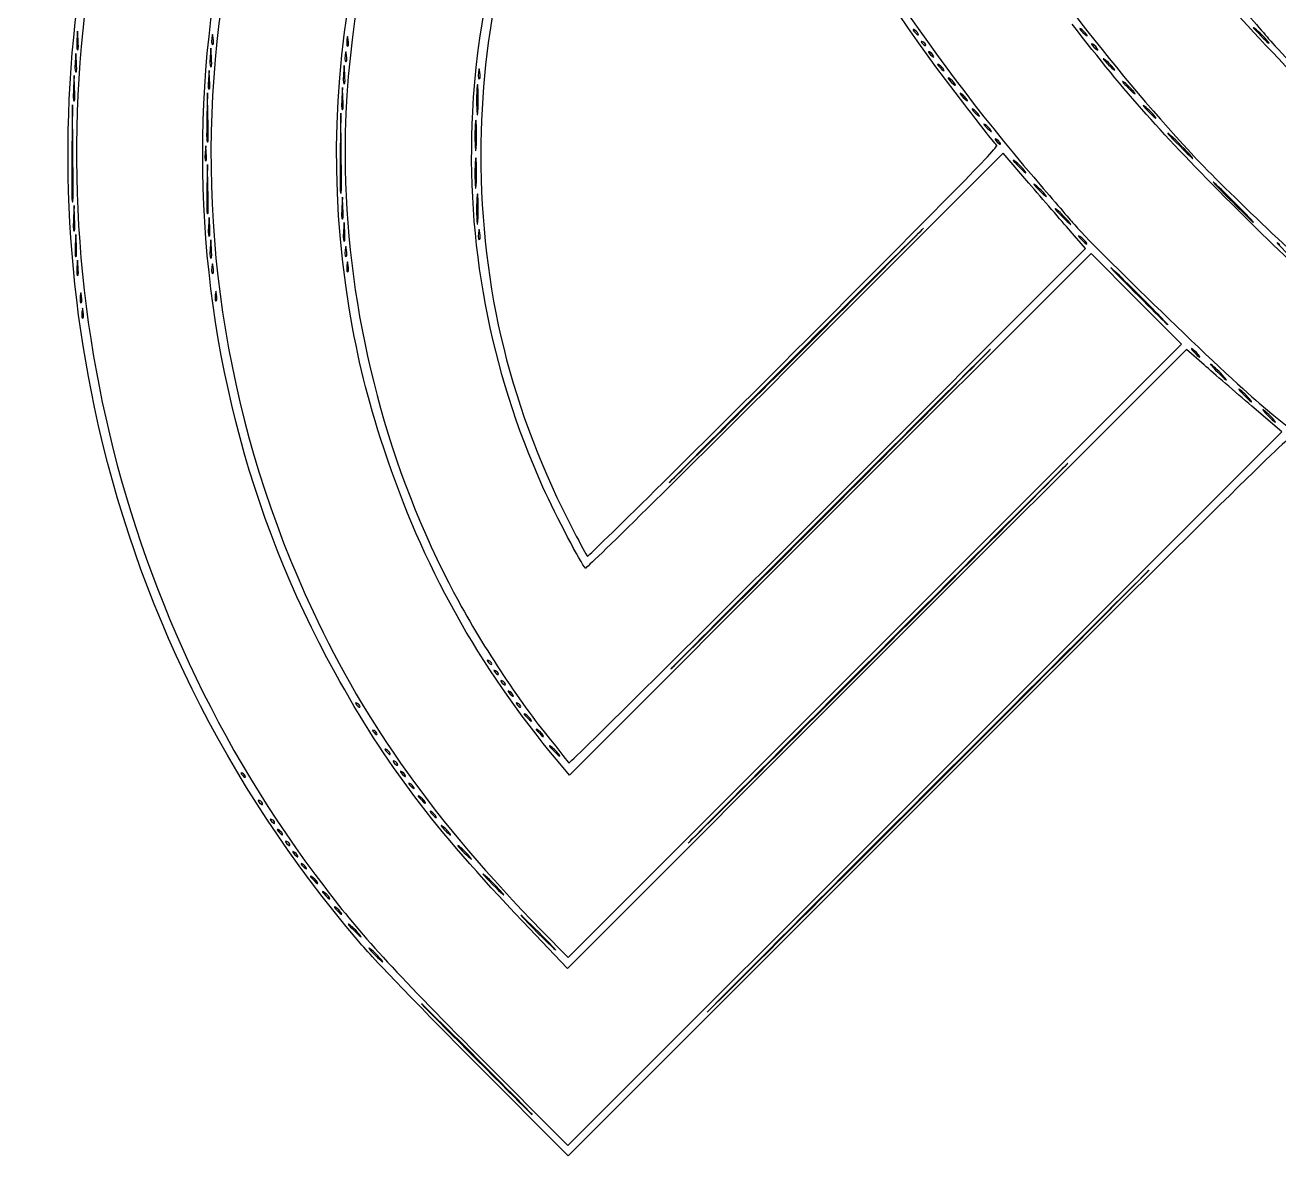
# Model space of a CAD drawing. Extents: x -1096.9 to -1063.6, y 947.9 to 977.9.
# Drawn here: x -1096.87 to -1088.63, y 947.87 to 955.3 of the extents above; entities that cross this region are included whole.
import ezdxf

# ---------------------------------------------------------------- set-up
doc = ezdxf.new("R2010")
doc.units = 0
doc.layers.add('Image', color=7, linetype='CONTINUOUS')

msp = doc.modelspace()

# ---------------------------------------------------------------- linework, layer by layer
at = {"layer": 'Image', "color": 7}
for points in [[(-1096.522101, 955.19853), (-1096.525805, 955.256625), (-1096.529509, 955.19853)], [(-1091.002628, 955.238816), (-1091.002866, 955.238792)], [(-1089.896537, 955.233482), (-1089.896643, 955.233477)], [(-1096.533214, 955.05257), (-1096.536918, 955.110665), (-1096.540622, 955.05257)], [(-1095.646436, 955.086252), (-1095.65014, 955.144346), (-1095.653844, 955.086252)], [(-1094.770586, 954.973976), (-1094.77429, 955.032073), (-1094.777994, 954.973976)], [(-1096.544829, 954.883912), (-1096.548268, 954.964708), (-1096.551708, 954.883912)], [(-1095.657654, 954.940294), (-1095.661359, 954.998389), (-1095.665063, 954.940294)], [(-1094.782042, 954.816647), (-1094.785482, 954.886113), (-1094.788921, 954.816647)], [(-1090.761037, 954.907888), (-1090.761169, 954.907883)], [(-1095.669349, 954.69274), (-1095.672524, 954.852432), (-1095.675699, 954.69274)], [(-1090.682456, 954.806812), (-1090.682588, 954.806833)], [(-1096.556391, 954.456811), (-1096.559301, 954.773837), (-1096.562212, 954.456811)], [(-1094.793816, 954.456842), (-1094.796727, 954.7177), (-1094.799637, 954.456842)], [(-1090.603875, 954.705792), (-1090.60398, 954.705786)], [(-1095.669614, 954.529939), (-1095.669349, 954.529939)], [(-1090.525267, 954.604745), (-1090.525399, 954.604739)], [(-1095.679826, 954.457726), (-1095.683795, 954.504378), (-1095.687764, 954.457726)], [(-1090.27632, 954.258617), (-1090.44523, 954.454601), (-1091.812571, 953.087272)], [(-1090.463698, 954.520253), (-1090.463936, 954.520229)], [(-1095.680091, 954.407201), (-1095.679826, 954.407201)], [(-1095.669243, 954.221183), (-1095.672418, 954.380875), (-1095.675593, 954.221183)], [(-1094.793552, 954.192995), (-1094.793816, 954.192995)], [(-1094.782069, 954.098083), (-1094.785508, 954.16755), (-1094.788948, 954.098083)], [(-1096.544749, 954.030617), (-1096.548189, 954.111413), (-1096.551629, 954.030617)], [(-1095.669508, 954.058383), (-1095.669243, 954.058383)], [(-1095.657601, 953.974727), (-1095.661306, 954.032821), (-1095.66501, 953.974727)], [(-1094.770692, 953.941043), (-1094.774396, 953.999137), (-1094.7781, 953.941043)], [(-1096.533425, 953.851079), (-1096.536865, 953.920545), (-1096.540304, 953.851079)], [(-1095.646383, 953.828767), (-1095.650087, 953.886861), (-1095.653791, 953.828767)], [(-1091.597861, 952.134317), (-1089.903549, 953.828629), (-1090.005493, 953.94563)], [(-1091.288246, 951.186635), (-1089.272888, 953.201982), (-1089.570439, 953.499511), (-1089.867962, 953.79704), (-1091.581298, 952.083699), (-1093.294634, 950.370358), (-1093.368585, 950.459203)], [(-1089.896643, 953.86357), (-1089.896537, 953.863575)], [(-1096.521836, 953.705481), (-1096.525805, 953.75213), (-1096.529774, 953.705481)], [(-1096.522101, 953.654957), (-1096.521836, 953.654957)], [(-1089.124298, 953.064266), (-1089.241297, 953.166202), (-1091.274249, 951.13326), (-1093.307202, 949.100321), (-1093.600069, 949.408106)], [(-1089.155625, 953.122554), (-1089.155519, 953.122557)], [(-1088.763354, 952.813783), (-1088.762851, 952.813775)], [(-1090.959448, 950.280384), (-1088.615346, 952.62451), (-1088.811323, 952.79342)], [(-1088.661251, 952.696133), (-1088.661145, 952.696136)], [(-1093.478255, 949.350286), (-1093.303577, 949.17129), (-1091.288246, 951.186635)], [(-1093.545353, 950.731218), (-1093.545486, 950.731237)], [(-1093.466746, 950.630168), (-1093.466878, 950.63019)], [(-1093.359801, 950.501097), (-1093.359907, 950.501084)], [(-1093.884205, 948.518714), (-1093.304609, 947.936258), (-1090.959448, 950.280384)], [(-1094.241631, 950.192294), (-1094.241763, 950.192315)], [(-1090.939975, 950.232299), (-1093.303365, 947.868897), (-1093.911034, 948.479423)], [(-1094.948968, 949.664601), (-1094.9491, 949.664619)], [(-1094.870387, 949.563551), (-1094.870519, 949.563572)], [(-1094.791779, 949.46253), (-1094.791911, 949.462525)], [(-1094.678379, 949.278325), (-1094.67859, 949.27832)]]:
    msp.add_lwpolyline(points, dxfattribs=at)
for points in [[(-1088.706098, 955.189005)], [(-1096.522101, 955.136777)], [(-1095.634636, 955.171043)], [(-1094.747461, 955.159814)], [(-1090.95323, 955.165394)], [(-1089.823751, 955.137451)], [(-1095.646436, 955.024501)], [(-1094.75868, 955.058767)], [(-1090.901848, 955.092829)], [(-1096.533214, 954.990819)], [(-1093.88312, 954.946491)], [(-1090.834247, 955.00272)], [(-1089.7167, 955.009232)], [(-1095.657654, 954.878543)], [(-1094.770586, 954.912225)], [(-1096.544829, 954.799703)], [(-1093.89291, 954.801907)], [(-1089.581869, 954.851818)], [(-1094.782042, 954.743669)], [(-1089.447143, 954.694639)], [(-1093.904022, 954.566129)], [(-1089.210817, 954.436388)], [(-1093.904022, 954.319122)], [(-1090.30045, 954.335356)], [(-1096.556391, 954.136826)], [(-1090.165698, 954.178181)], [(-1093.892884, 954.083343)], [(-1094.782069, 954.025106)], [(-1090.008483, 953.998902)], [(-1088.823229, 954.026535)], [(-1096.544749, 953.946411)], [(-1095.657601, 953.912976)], [(-1094.770692, 953.879291)], [(-1093.883094, 953.8911)], [(-1091.125315, 953.802655)], [(-1096.533425, 953.778099)], [(-1095.646383, 953.767016)], [(-1094.758785, 953.778827)], [(-1095.634477, 953.666551)], [(-1094.747567, 953.677777)], [(-1096.499082, 953.475683)], [(-1095.611987, 953.486909)], [(-1096.48797, 953.374633)], [(-1089.395708, 953.364071)], [(-1091.821408, 953.145843)], [(-1090.726668, 952.966204)], [(-1088.986768, 952.977195)], [(-1088.818413, 952.830864)], [(-1090.254413, 952.181164)], [(-1091.597861, 952.134317)], [(-1089.761283, 951.439256)], [(-1093.80491, 951.101026)], [(-1093.759983, 951.033661)], [(-1093.715084, 950.966295)], [(-1093.663701, 950.89373)], [(-1094.669594, 950.820335)], [(-1093.614039, 950.820335)], [(-1094.557332, 950.640696)], [(-1094.472268, 950.511995)], [(-1094.422606, 950.4386)], [(-1095.421858, 950.360008)], [(-1094.371224, 950.366061)], [(-1094.315079, 950.287443)], [(-1095.309569, 950.180366)], [(-1094.16887, 950.096287)], [(-1095.230987, 950.056864)], [(-1095.179605, 949.984326)], [(-1094.078806, 949.984786)], [(-1095.129943, 949.910904)], [(-1095.078534, 949.838368)], [(-1095.022416, 949.759774)], [(-1093.943869, 949.827804)], [(-1093.735695, 949.597325)], [(-1094.668007, 949.316647)], [(-1093.404701, 949.244202)], [(-1094.527698, 949.154151)], [(-1093.606737, 948.211326)]]:
    msp.add_lwpolyline(points, close=True, dxfattribs=at)
for points in [[(-1096.413807, 952.786377), (-1096.870187, 954.93115), (-1096.420157, 957.183363), (-1095.177674, 958.972028)], [(-1094.206547, 958.719473), (-1095.801297, 956.615948), (-1096.096757, 953.832108), (-1094.978681, 951.444815)], [(-1091.692529, 958.419467), (-1091.152065, 957.002388), (-1090.293756, 955.631262), (-1089.210817, 954.454998)], [(-1094.740423, 953.437392), (-1095.007441, 955.047927), (-1094.625091, 956.708846), (-1093.683651, 958.028162)], [(-1093.622347, 958.023169), (-1094.37969, 956.966341), (-1094.791938, 955.644144), (-1094.767146, 954.351361)], [(-1094.834059, 951.04277), (-1095.993596, 953.12778), (-1095.993173, 955.766744), (-1094.834059, 957.855545)], [(-1090.697325, 954.773186), (-1091.377992, 955.650047), (-1091.978173, 956.673289), (-1092.409682, 957.692551)], [(-1093.929423, 954.72603), (-1093.875474, 955.772991), (-1093.531516, 956.732256), (-1092.895166, 957.610364)], [(-1092.054823, 957.052349), (-1091.568387, 956.059233), (-1090.958787, 955.13167), (-1090.244094, 954.297116)], [(-1093.380412, 956.692114), (-1093.713364, 955.982943), (-1093.876109, 955.246235), (-1093.876109, 954.448238)], [(-1096.354911, 956.118423), (-1096.843755, 953.85132), (-1096.311228, 951.474295), (-1094.901978, 949.633155)], [(-1087.681552, 954.142962), (-1087.981139, 954.398438), (-1088.738245, 955.161645), (-1088.98989, 955.46186)], [(-1088.935941, 955.481325), (-1088.827753, 955.354838), (-1088.71602, 955.224079), (-1088.687577, 955.190749)], [(-1091.030939, 955.266862), (-1091.041786, 955.271465), (-1091.038082, 955.262602), (-1091.022472, 955.247177)], [(-1088.94589, 954.124499), (-1089.405365, 954.583954), (-1089.630684, 954.837837), (-1089.991205, 955.30225)], [(-1089.93596, 955.272772), (-1089.949719, 955.280763), (-1089.943104, 955.269597), (-1089.921408, 955.247981)], [(-1089.896643, 955.233477), (-1089.904581, 955.247103), (-1089.922308, 955.26479), (-1089.93596, 955.272772)], [(-1088.790288, 955.273212), (-1088.815953, 955.293955), (-1088.799019, 955.273019), (-1088.752611, 955.226703)], [(-1088.706098, 955.189005), (-1088.726735, 955.214591), (-1088.764729, 955.252476), (-1088.790288, 955.273212)], [(-1096.529509, 955.19853), (-1096.532949, 955.14423), (-1096.532155, 955.127971), (-1096.522101, 955.136777)], [(-1096.522101, 955.136777), (-1096.519455, 955.138893), (-1096.519455, 955.166577), (-1096.522101, 955.19853)], [(-1095.643102, 955.210339), (-1095.647071, 955.17697), (-1095.643102, 955.161801), (-1095.634636, 955.171043)], [(-1095.634636, 955.210339), (-1095.638604, 955.242113), (-1095.639134, 955.242113), (-1095.643102, 955.210339)], [(-1095.634636, 955.171043), (-1095.63199, 955.173424), (-1095.63199, 955.191045), (-1095.634636, 955.210339)], [(-1094.755928, 955.19911), (-1094.759897, 955.165741), (-1094.755928, 955.150572), (-1094.747461, 955.159814)], [(-1094.747461, 955.19911), (-1094.75143, 955.230884), (-1094.751959, 955.230884), (-1094.755928, 955.19911)], [(-1094.747461, 955.159814), (-1094.744815, 955.162195), (-1094.744815, 955.179843), (-1094.747461, 955.19911)], [(-1091.002866, 955.238792), (-1091.007364, 955.249614), (-1091.020064, 955.262261), (-1091.030939, 955.266862)], [(-1091.022472, 955.247177), (-1091.007126, 955.231725), (-1090.99813, 955.227968), (-1091.002628, 955.238816)], [(-1090.973868, 955.187804), (-1090.986303, 955.193175), (-1090.986303, 955.187852), (-1090.973868, 955.174231)], [(-1090.95323, 955.165394), (-1090.95323, 955.172855), (-1090.962491, 955.182936), (-1090.973868, 955.187804)], [(-1089.921408, 955.247981), (-1089.899712, 955.226365), (-1089.888653, 955.219837), (-1089.896537, 955.233482)], [(-1088.752611, 955.226703), (-1088.706283, 955.180391), (-1088.685354, 955.163425), (-1088.706098, 955.189005)], [(-1088.687577, 955.190749), (-1088.568329, 955.05089), (-1087.77532, 954.286054), (-1087.584555, 954.126867)], [(-1094.75868, 955.098063), (-1094.762648, 955.129837), (-1094.763442, 955.129837), (-1094.767146, 955.098063)], [(-1090.973868, 955.174231), (-1090.962491, 955.161901), (-1090.95323, 955.157933), (-1090.95323, 955.165394)], [(-1090.929894, 955.120902), (-1090.940742, 955.125505), (-1090.937038, 955.116642), (-1090.921427, 955.10119)], [(-1090.901822, 955.092835), (-1090.90632, 955.103656), (-1090.91902, 955.116303), (-1090.929894, 955.120902)], [(-1089.857088, 955.171556), (-1089.870846, 955.179626), (-1089.867142, 955.171027), (-1089.848886, 955.152136)], [(-1089.82383, 955.137457), (-1089.828328, 955.148146), (-1089.843409, 955.163465), (-1089.857088, 955.171556)], [(-1089.848886, 955.152136), (-1089.83063, 955.133377), (-1089.819332, 955.126762), (-1089.823751, 955.137451)], [(-1096.540622, 955.05257), (-1096.544061, 954.998273), (-1096.543268, 954.982014), (-1096.533214, 954.990819)], [(-1096.533214, 954.990819), (-1096.530568, 954.992936), (-1096.530568, 955.020619), (-1096.533214, 955.05257)], [(-1095.653844, 955.086252), (-1095.657284, 955.031954), (-1095.65649, 955.015695), (-1095.646436, 955.024501)], [(-1095.646436, 955.024501), (-1095.64379, 955.026617), (-1095.64379, 955.054301), (-1095.646436, 955.086252)], [(-1094.767146, 955.098063), (-1094.771115, 955.064694), (-1094.767146, 955.049525), (-1094.75868, 955.058767)], [(-1094.75868, 955.058767), (-1094.756034, 955.061148), (-1094.756034, 955.078769), (-1094.75868, 955.098063)], [(-1090.921427, 955.10119), (-1090.906082, 955.085765), (-1090.897086, 955.081981), (-1090.901848, 955.092829)], [(-1090.867585, 955.036825), (-1090.881343, 955.044895), (-1090.877639, 955.036296), (-1090.859383, 955.017405)], [(-1090.834327, 955.002728), (-1090.838825, 955.013391), (-1090.853906, 955.028737), (-1090.867585, 955.036825)], [(-1089.778454, 955.07098), (-1089.798033, 955.085373), (-1089.786127, 955.069393), (-1089.75226, 955.035425)], [(-1089.7167, 955.009229), (-1089.731252, 955.028782), (-1089.758901, 955.056571), (-1089.778454, 955.07098)], [(-1089.75226, 955.035425), (-1089.718288, 955.001463), (-1089.702307, 954.989674), (-1089.7167, 955.009232)], [(-1094.777994, 954.973976), (-1094.781434, 954.919678), (-1094.78064, 954.903419), (-1094.770586, 954.912225)], [(-1094.770586, 954.912225), (-1094.76794, 954.914341), (-1094.76794, 954.942025), (-1094.770586, 954.973976)], [(-1093.891587, 954.985787), (-1093.895556, 954.952418), (-1093.891587, 954.937249), (-1093.88312, 954.946491)], [(-1093.88312, 954.985787), (-1093.887089, 955.017561), (-1093.887618, 955.017561), (-1093.891587, 954.985787)], [(-1093.88312, 954.946491), (-1093.880475, 954.948872), (-1093.880475, 954.966493), (-1093.88312, 954.985787)], [(-1090.859383, 955.017405), (-1090.841126, 954.998646), (-1090.829829, 954.992031), (-1090.834247, 955.00272)], [(-1090.80046, 954.947179), (-1090.814218, 954.955169), (-1090.807604, 954.944004), (-1090.785908, 954.922387)], [(-1090.761169, 954.907883), (-1090.769107, 954.921509), (-1090.786834, 954.939196), (-1090.80046, 954.947179)], [(-1096.551708, 954.883912), (-1096.554883, 954.808709), (-1096.554354, 954.79113), (-1096.544829, 954.799703)], [(-1096.544829, 954.799703), (-1096.542183, 954.801555), (-1096.542183, 954.839472), (-1096.544829, 954.883912)], [(-1095.665063, 954.940294), (-1095.668502, 954.885997), (-1095.667709, 954.869738), (-1095.657654, 954.878543)], [(-1095.657654, 954.878543), (-1095.655009, 954.88066), (-1095.655009, 954.908341), (-1095.657654, 954.940294)], [(-1093.897672, 954.907629), (-1093.900847, 954.910725), (-1093.903758, 954.868195), (-1093.904287, 954.813136)], [(-1093.89291, 954.801907), (-1093.89291, 954.856967), (-1093.895556, 954.904541), (-1093.897672, 954.907629)], [(-1090.785908, 954.922387), (-1090.764212, 954.900771), (-1090.753152, 954.894244), (-1090.761037, 954.907888)], [(-1089.649046, 954.919297), (-1089.6718, 954.936971), (-1089.660159, 954.921149), (-1089.623117, 954.883967)], [(-1089.581789, 954.85182), (-1089.596077, 954.871241), (-1089.626371, 954.90162), (-1089.649046, 954.919297)], [(-1089.623117, 954.883967), (-1089.586181, 954.846804), (-1089.567581, 954.832387), (-1089.581869, 954.851818)], [(-1094.788921, 954.816647), (-1094.792096, 954.751895), (-1094.791567, 954.734994), (-1094.782042, 954.743669)], [(-1094.782042, 954.743669), (-1094.779396, 954.745521), (-1094.779396, 954.778441), (-1094.782042, 954.816647)], [(-1093.904287, 954.813136), (-1093.904287, 954.758073), (-1093.901641, 954.710499), (-1093.899525, 954.707411)], [(-1093.899525, 954.707411), (-1093.89635, 954.704315), (-1093.893439, 954.746847), (-1093.89291, 954.801907)], [(-1090.721879, 954.846129), (-1090.735637, 954.85412), (-1090.729022, 954.842954), (-1090.707327, 954.821338)], [(-1090.682588, 954.806833), (-1090.690526, 954.820459), (-1090.708253, 954.838149), (-1090.721879, 954.846129)], [(-1090.707327, 954.821338), (-1090.685631, 954.799721), (-1090.674571, 954.793194), (-1090.682456, 954.806812)], [(-1089.51432, 954.762119), (-1089.537075, 954.779793), (-1089.525433, 954.763971), (-1089.488391, 954.726786)], [(-1093.468042, 952.262642), (-1093.81634, 953.03122), (-1093.973529, 953.87042), (-1093.929423, 954.72603)], [(-1090.48714, 954.50619), (-1090.494284, 954.51336), (-1090.588899, 954.63351), (-1090.697325, 954.773186)], [(-1090.643298, 954.745082), (-1090.656791, 954.753073), (-1090.650441, 954.741907), (-1090.628745, 954.720291)], [(-1090.60398, 954.705786), (-1090.611918, 954.719412), (-1090.629645, 954.7371), (-1090.643298, 954.745082)], [(-1090.628745, 954.720291), (-1090.60705, 954.698674), (-1090.59599, 954.692147), (-1090.603875, 954.705792)], [(-1089.447063, 954.694639), (-1089.461351, 954.71406), (-1089.491646, 954.744439), (-1089.51432, 954.762119)], [(-1089.488391, 954.726786), (-1089.451455, 954.689623), (-1089.432829, 954.675206), (-1089.447143, 954.694639)], [(-1095.675699, 954.69274), (-1095.678609, 954.544417), (-1095.678345, 954.521705), (-1095.669614, 954.529939)], [(-1095.669349, 954.529939), (-1095.666703, 954.531526), (-1095.666703, 954.604909), (-1095.669349, 954.69274)], [(-1093.908785, 954.671851), (-1093.91196, 954.674946), (-1093.91487, 954.632415), (-1093.9154, 954.577355)], [(-1093.904022, 954.566129), (-1093.904022, 954.621188), (-1093.906668, 954.668763), (-1093.908785, 954.671851)], [(-1090.56469, 954.644035), (-1090.578448, 954.652026), (-1090.571834, 954.64086), (-1090.550138, 954.619244)], [(-1090.525399, 954.604739), (-1090.533337, 954.618365), (-1090.551064, 954.636053), (-1090.56469, 954.644035)], [(-1090.550138, 954.619244), (-1090.528442, 954.597627), (-1090.517356, 954.5911), (-1090.525267, 954.604745)], [(-1093.9154, 954.577355), (-1093.9154, 954.522295), (-1093.912754, 954.47472), (-1093.910637, 954.471633)], [(-1093.910637, 954.471633), (-1093.907462, 954.468537), (-1093.904552, 954.511069), (-1093.904022, 954.566129)], [(-1090.492009, 954.548298), (-1090.502857, 954.552902), (-1090.499152, 954.544039), (-1090.483542, 954.528613)], [(-1090.463936, 954.520229), (-1090.468434, 954.53105), (-1090.481134, 954.543697), (-1090.492009, 954.548298)], [(-1089.345516, 954.571161), (-1089.386553, 954.607798), (-1089.359539, 954.577141), (-1089.285429, 954.503004)], [(-1089.21079, 954.43643), (-1089.243837, 954.473916), (-1089.304453, 954.534561), (-1089.345516, 954.571161)], [(-1096.562212, 954.456811), (-1096.564858, 954.162306), (-1096.564858, 954.128783), (-1096.556391, 954.136826)], [(-1096.556391, 954.136826), (-1096.553745, 954.138414), (-1096.553745, 954.282445), (-1096.556391, 954.456811)], [(-1095.687764, 954.457726), (-1095.691468, 954.413887), (-1095.687764, 954.398219), (-1095.680091, 954.407201)], [(-1095.679826, 954.407201), (-1095.677181, 954.409318), (-1095.677181, 954.432072), (-1095.679826, 954.457726)], [(-1094.799637, 954.456842), (-1094.802283, 954.214542), (-1094.802283, 954.184909), (-1094.793552, 954.192995)], [(-1094.793816, 954.192995), (-1094.79117, 954.194582), (-1094.79117, 954.313372), (-1094.793816, 954.456842)], [(-1093.876109, 954.448238), (-1093.876109, 953.560299), (-1093.679973, 952.764766), (-1093.265451, 951.971275)], [(-1091.821408, 953.145843), (-1090.805884, 954.161388), (-1090.477324, 954.496361), (-1090.48714, 954.50619)], [(-1090.483542, 954.528613), (-1090.468196, 954.513162), (-1090.4592, 954.509405), (-1090.463698, 954.520253)], [(-1089.285429, 954.503004), (-1089.211346, 954.428902), (-1089.177797, 954.398904), (-1089.210817, 954.436388)], [(-1089.210817, 954.454998), (-1089.032223, 954.261006), (-1088.478609, 953.732432), (-1088.245881, 953.533722)], [(-1093.908785, 954.424846), (-1093.91196, 954.427942), (-1093.91487, 954.38541), (-1093.9154, 954.33035)], [(-1093.904022, 954.319122), (-1093.904022, 954.374181), (-1093.906668, 954.421759), (-1093.908785, 954.424846)], [(-1090.367602, 954.402836), (-1090.390356, 954.42051), (-1090.378714, 954.404688), (-1090.341672, 954.367503)], [(-1090.300371, 954.335359), (-1090.314659, 954.354779), (-1090.344927, 954.385156), (-1090.367602, 954.402836)], [(-1090.341672, 954.367503), (-1090.304737, 954.33034), (-1090.286136, 954.315923), (-1090.30045, 954.335356)], [(-1094.767146, 954.351361), (-1094.749155, 953.407394), (-1094.513517, 952.465758), (-1094.087035, 951.632426)], [(-1093.9154, 954.33035), (-1093.9154, 954.275291), (-1093.912754, 954.227713), (-1093.910637, 954.224626)], [(-1093.910637, 954.224626), (-1093.907462, 954.22153), (-1093.904552, 954.264062), (-1093.904022, 954.319122)], [(-1090.244094, 954.297116), (-1090.132996, 954.167388), (-1090.018801, 954.034009), (-1089.990332, 954.000725)], [(-1089.036536, 954.239879), (-1089.099083, 954.298384), (-1089.054263, 954.250251), (-1088.936973, 954.132908)], [(-1095.675593, 954.221183), (-1095.678504, 954.072861), (-1095.678239, 954.050149), (-1095.669508, 954.058383)], [(-1095.669243, 954.058383), (-1095.666597, 954.05997), (-1095.666597, 954.133352), (-1095.669243, 954.221183)], [(-1090.005493, 953.94563), (-1090.061558, 954.009982), (-1090.183425, 954.150825), (-1090.27632, 954.258617)], [(-1090.232876, 954.245663), (-1090.25563, 954.263337), (-1090.243724, 954.247515), (-1090.206947, 954.21033)], [(-1090.165619, 954.178183), (-1090.179906, 954.197604), (-1090.210201, 954.227983), (-1090.232876, 954.245663)], [(-1090.206947, 954.21033), (-1090.170011, 954.173167), (-1090.151384, 954.15875), (-1090.165698, 954.178181)], [(-1088.823229, 954.026556), (-1088.877997, 954.085389), (-1088.973962, 954.181393), (-1089.036536, 954.239879)], [(-1093.897646, 954.189066), (-1093.900821, 954.192161), (-1093.903731, 954.149632), (-1093.904261, 954.094572)], [(-1093.892884, 954.083343), (-1093.892884, 954.138403), (-1093.895529, 954.185978), (-1093.897646, 954.189066)], [(-1091.125315, 953.802655), (-1090.754899, 954.17635), (-1091.060651, 953.873285), (-1091.804765, 953.129179)], [(-1087.768044, 953.079311), (-1088.241675, 953.448055), (-1088.488372, 953.666974), (-1088.94589, 954.124499)], [(-1088.936973, 954.132908), (-1088.819657, 954.01557), (-1088.76846, 953.967702), (-1088.823229, 954.026535)], [(-1094.788948, 954.098083), (-1094.792123, 954.033332), (-1094.791594, 954.01643), (-1094.782069, 954.025106)], [(-1094.782069, 954.025106), (-1094.779423, 954.026958), (-1094.779423, 954.059878), (-1094.782069, 954.098083)], [(-1093.904261, 954.094572), (-1093.904261, 954.039513), (-1093.901615, 953.991935), (-1093.899498, 953.988847)], [(-1093.899498, 953.988847), (-1093.896323, 953.985752), (-1093.893413, 954.028284), (-1093.892884, 954.083343)], [(-1090.0927, 954.083108), (-1090.118364, 954.103851), (-1090.101431, 954.082915), (-1090.054996, 954.036599)], [(-1090.008483, 953.998902), (-1090.02912, 954.024487), (-1090.067114, 954.062373), (-1090.0927, 954.083108)], [(-1090.054996, 954.036599), (-1090.008668, 953.990287), (-1089.987739, 953.973322), (-1090.008483, 953.998902)], [(-1096.551629, 954.030617), (-1096.554804, 953.955415), (-1096.554274, 953.937836), (-1096.544749, 953.946411)], [(-1096.544749, 953.946411), (-1096.542104, 953.948263), (-1096.542104, 953.98618), (-1096.544749, 954.030617)], [(-1095.66501, 953.974727), (-1095.668449, 953.920426), (-1095.667656, 953.904168), (-1095.657601, 953.912976)], [(-1095.657601, 953.912976), (-1095.654956, 953.915092), (-1095.654956, 953.942773), (-1095.657601, 953.974727)], [(-1093.883094, 953.930398), (-1093.887063, 953.96217), (-1093.887592, 953.96217), (-1093.891561, 953.930398)], [(-1089.990332, 954.000725), (-1089.854204, 953.841546), (-1088.976422, 952.992419), (-1088.763354, 952.813783)], [(-1094.7781, 953.941043), (-1094.78154, 953.886745), (-1094.780746, 953.870486), (-1094.770692, 953.879291)], [(-1094.770692, 953.879291), (-1094.768046, 953.881408), (-1094.768046, 953.909089), (-1094.770692, 953.941043)], [(-1093.891561, 953.930398), (-1093.895529, 953.897029), (-1093.891561, 953.881861), (-1093.883094, 953.8911)], [(-1093.883094, 953.8911), (-1093.880448, 953.893481), (-1093.880448, 953.911102), (-1093.883094, 953.930398)], [(-1089.941226, 953.908708), (-1089.957894, 953.919979), (-1089.95128, 953.908906), (-1089.926938, 953.884075)], [(-1089.896537, 953.863575), (-1089.904475, 953.877122), (-1089.924583, 953.897431), (-1089.941226, 953.908708)], [(-1089.926938, 953.884075), (-1089.902332, 953.859257), (-1089.888732, 953.850021), (-1089.896643, 953.86357)], [(-1088.626961, 953.852598), (-1088.667998, 953.889234), (-1088.640984, 953.858577), (-1088.566874, 953.784441)], [(-1096.540304, 953.851079), (-1096.543479, 953.786325), (-1096.54295, 953.769426), (-1096.533425, 953.778099)], [(-1096.533425, 953.778099), (-1096.530779, 953.779951), (-1096.530779, 953.812873), (-1096.533425, 953.851079)], [(-1095.653791, 953.828767), (-1095.657231, 953.774469), (-1095.656437, 953.75821), (-1095.646383, 953.767016)], [(-1095.646383, 953.767016), (-1095.643737, 953.769132), (-1095.643737, 953.796816), (-1095.646383, 953.828767)], [(-1094.767252, 953.818122), (-1094.771221, 953.784753), (-1094.767252, 953.769585), (-1094.758785, 953.778827)], [(-1094.758785, 953.818122), (-1094.762754, 953.849894), (-1094.763548, 953.849894), (-1094.767252, 953.818122)], [(-1094.758785, 953.778827), (-1094.75614, 953.781208), (-1094.75614, 953.798829), (-1094.758785, 953.818122)], [(-1092.478236, 952.449737), (-1092.104538, 952.820148), (-1091.495732, 953.428963), (-1091.125315, 953.802655)], [(-1096.529774, 953.705481), (-1096.533478, 953.661643), (-1096.529774, 953.645971), (-1096.522101, 953.654957)], [(-1096.521836, 953.654957), (-1096.519191, 953.657073), (-1096.519191, 953.679827), (-1096.521836, 953.705481)], [(-1095.642944, 953.705846), (-1095.646912, 953.672477), (-1095.642944, 953.657309), (-1095.634477, 953.666551)], [(-1095.634477, 953.705846), (-1095.638446, 953.73762), (-1095.638975, 953.73762), (-1095.642944, 953.705846)], [(-1095.634477, 953.666551), (-1095.631831, 953.668932), (-1095.631831, 953.686553), (-1095.634477, 953.705846)], [(-1094.756034, 953.717073), (-1094.760002, 953.683704), (-1094.756034, 953.668535), (-1094.747567, 953.677777)], [(-1094.747567, 953.717073), (-1094.751536, 953.748847), (-1094.752065, 953.748847), (-1094.756034, 953.717073)], [(-1094.747567, 953.677777), (-1094.744921, 953.680158), (-1094.744921, 953.697779), (-1094.747567, 953.717073)], [(-1089.698841, 953.667225), (-1089.786021, 953.750593), (-1089.721066, 953.682386), (-1089.554246, 953.515648)], [(-1089.395708, 953.364082), (-1089.475241, 953.447449), (-1089.611634, 953.583868), (-1089.698841, 953.667225)], [(-1096.499082, 953.514979), (-1096.503051, 953.54675), (-1096.503845, 953.54675), (-1096.507549, 953.514979)], [(-1095.611987, 953.526205), (-1095.615956, 953.557979), (-1095.616485, 953.557979), (-1095.620454, 953.526205)], [(-1096.507549, 953.514979), (-1096.511518, 953.481609), (-1096.507549, 953.466441), (-1096.499082, 953.475683)], [(-1096.499082, 953.475683), (-1096.496436, 953.478064), (-1096.496436, 953.495685), (-1096.499082, 953.514979)], [(-1095.620454, 953.526205), (-1095.624423, 953.492836), (-1095.620454, 953.477667), (-1095.611987, 953.486909)], [(-1095.611987, 953.486909), (-1095.609341, 953.48929), (-1095.609341, 953.506912), (-1095.611987, 953.526205)], [(-1089.554246, 953.515648), (-1089.387506, 953.348913), (-1089.316174, 953.280703), (-1089.395708, 953.364071)], [(-1096.496436, 953.413929), (-1096.500405, 953.38056), (-1096.496436, 953.365391), (-1096.48797, 953.374633)], [(-1096.48797, 953.413929), (-1096.491674, 953.445703), (-1096.492468, 953.445703), (-1096.496436, 953.413929)], [(-1096.48797, 953.374633), (-1096.485324, 953.377014), (-1096.485324, 953.394636), (-1096.48797, 953.413929)], [(-1094.511268, 952.510771), (-1094.6266, 952.861625), (-1094.682321, 953.086856), (-1094.740423, 953.437392)], [(-1090.726668, 952.966204), (-1090.260525, 953.435593), (-1090.644567, 953.054202), (-1091.580108, 952.118667)], [(-1093.17663, 951.807472), (-1093.172397, 951.80255), (-1092.562426, 952.404824), (-1091.821408, 953.145843)], [(-1091.804765, 953.129179), (-1092.548853, 952.385073), (-1092.851933, 952.079326), (-1092.478236, 952.449737)], [(-1089.200207, 953.167692), (-1089.216876, 953.178963), (-1089.210261, 953.16789), (-1089.18592, 953.143059)], [(-1089.155519, 953.122557), (-1089.163456, 953.136103), (-1089.183565, 953.156413), (-1089.200207, 953.167692)], [(-1089.18592, 953.143059), (-1089.161313, 953.118241), (-1089.147714, 953.109005), (-1089.155625, 953.122554)], [(-1091.812571, 953.087272), (-1092.564596, 952.335241), (-1093.184065, 951.72412), (-1093.189171, 951.729224)], [(-1088.811323, 952.79342), (-1088.919114, 952.886323), (-1089.059951, 953.008204), (-1089.124298, 953.064266)], [(-1089.070985, 953.061401), (-1089.096649, 953.082144), (-1089.079716, 953.061208), (-1089.033281, 953.014892)], [(-1088.986768, 952.977195), (-1089.007405, 953.00278), (-1089.045399, 953.040665), (-1089.070985, 953.061401)], [(-1092.427647, 951.265229), (-1091.95825, 951.731375), (-1091.192837, 952.496812), (-1090.726668, 952.966204)], [(-1089.033281, 953.014892), (-1088.986979, 952.96858), (-1088.966051, 952.951615), (-1088.986768, 952.977195)], [(-1088.885565, 952.898343), (-1088.908319, 952.916018), (-1088.896412, 952.900196), (-1088.859635, 952.863014)], [(-1088.818334, 952.830867), (-1088.832621, 952.850287), (-1088.86289, 952.880667), (-1088.885565, 952.898343)], [(-1088.859635, 952.863014), (-1088.8227, 952.82585), (-1088.804099, 952.811433), (-1088.818413, 952.830864)], [(-1088.762851, 952.813775), (-1086.705213, 951.088789), (-1084.318962, 950.054356), (-1081.705937, 949.754654)], [(-1094.67859, 949.27832), (-1095.557774, 950.315492), (-1096.13737, 951.487286), (-1096.413807, 952.786377)], [(-1090.254413, 952.181164), (-1089.702307, 952.736506), (-1090.159983, 952.281444), (-1091.271524, 951.169916)], [(-1088.728402, 952.763615), (-1088.751156, 952.781289), (-1088.73925, 952.765467), (-1088.702473, 952.728283)], [(-1088.661145, 952.696136), (-1088.675432, 952.715556), (-1088.705701, 952.745936), (-1088.728402, 952.763615)], [(-1088.702473, 952.728283), (-1088.665537, 952.691119), (-1088.646937, 952.676702), (-1088.661251, 952.696133)], [(-1088.56354, 952.582658), (-1088.57333, 952.592527), (-1089.1529, 952.019376), (-1090.939975, 950.232299)], [(-1093.368585, 950.459203), (-1093.897699, 951.09484), (-1094.25904, 951.743585), (-1094.511268, 952.510771)], [(-1093.189171, 951.729224), (-1093.217429, 951.757481), (-1093.380253, 952.068906), (-1093.468042, 952.262642)], [(-1092.27538, 950.160205), (-1091.715971, 950.716393), (-1090.806545, 951.625825), (-1090.254413, 952.181164)], [(-1093.29892, 950.450106), (-1093.295216, 950.44455), (-1092.529724, 951.202444), (-1091.597861, 952.134317)], [(-1091.580108, 952.118667), (-1092.515648, 951.183129), (-1092.897045, 950.799084), (-1092.427647, 951.265229)], [(-1089.761283, 951.439256), (-1089.116043, 952.087702), (-1089.646586, 951.559774), (-1090.940292, 950.266081)], [(-1093.265451, 951.971275), (-1093.220948, 951.886095), (-1093.180969, 951.812385), (-1093.17663, 951.807472)], [(-1094.087035, 951.632426), (-1093.924872, 951.31559), (-1093.664919, 950.909923), (-1093.459999, 950.653912)], [(-1094.978681, 951.444815), (-1094.629007, 950.698172), (-1094.174665, 950.063957), (-1093.478255, 949.350286)], [(-1092.113455, 949.087084), (-1091.465014, 949.732331), (-1090.406548, 950.790808), (-1089.761283, 951.439256)], [(-1091.271524, 951.169916), (-1092.383039, 950.058388), (-1092.834788, 949.604016), (-1092.27538, 950.160205)], [(-1093.825547, 951.123436), (-1093.837983, 951.128807), (-1093.837983, 951.123484), (-1093.825547, 951.109863)], [(-1093.80491, 951.101026), (-1093.80491, 951.108487), (-1093.81417, 951.118568), (-1093.825547, 951.123436)], [(-1093.825547, 951.109863), (-1093.81417, 951.097534), (-1093.80491, 951.093565), (-1093.80491, 951.101026)], [(-1093.600069, 949.408106), (-1094.188979, 950.02695), (-1094.493382, 950.430199), (-1094.834059, 951.04277)], [(-1093.780621, 951.056071), (-1093.793056, 951.061442), (-1093.793056, 951.056118), (-1093.780621, 951.042498)], [(-1093.759983, 951.033661), (-1093.759983, 951.041122), (-1093.769244, 951.051203), (-1093.780621, 951.056071)], [(-1093.780621, 951.042498), (-1093.769244, 951.030168), (-1093.759983, 951.026199), (-1093.759983, 951.033661)], [(-1093.735721, 950.988705), (-1093.748156, 950.994076), (-1093.748156, 950.988753), (-1093.735721, 950.975132)], [(-1093.715084, 950.966295), (-1093.715084, 950.973756), (-1093.724344, 950.983837), (-1093.735721, 950.988705)], [(-1093.735721, 950.975132), (-1093.724344, 950.962803), (-1093.715084, 950.958834), (-1093.715084, 950.966295)], [(-1093.691747, 950.921803), (-1093.702595, 950.926407), (-1093.698891, 950.917543), (-1093.683281, 950.902091)], [(-1093.663675, 950.893733), (-1093.668173, 950.904555), (-1093.680873, 950.917202), (-1093.691747, 950.921803)], [(-1094.690232, 950.842745), (-1094.702667, 950.848116), (-1094.702667, 950.842793), (-1094.690232, 950.829172)], [(-1094.669594, 950.820335), (-1094.669594, 950.827796), (-1094.678855, 950.837877), (-1094.690232, 950.842745)], [(-1094.690232, 950.829172), (-1094.678855, 950.816843), (-1094.669594, 950.812874), (-1094.669594, 950.820335)], [(-1093.683281, 950.902091), (-1093.667935, 950.886666), (-1093.658939, 950.882883), (-1093.663701, 950.89373)], [(-1093.634677, 950.842745), (-1093.647112, 950.848116), (-1093.647112, 950.842793), (-1093.634677, 950.829172)], [(-1093.614039, 950.820335), (-1093.614039, 950.827796), (-1093.6233, 950.837877), (-1093.634677, 950.842745)], [(-1093.634677, 950.829172), (-1093.6233, 950.816843), (-1093.614039, 950.812874), (-1093.614039, 950.820335)], [(-1093.584776, 950.770535), (-1093.598535, 950.778526), (-1093.59192, 950.76736), (-1093.570224, 950.745744)], [(-1093.545486, 950.731237), (-1093.553423, 950.744863), (-1093.57115, 950.762553), (-1093.584776, 950.770535)], [(-1093.570224, 950.745744), (-1093.548528, 950.724127), (-1093.537469, 950.7176), (-1093.545353, 950.731218)], [(-1094.577969, 950.663106), (-1094.590405, 950.668477), (-1094.590405, 950.663154), (-1094.577969, 950.649533)], [(-1094.557332, 950.640696), (-1094.557332, 950.648157), (-1094.566592, 950.658238), (-1094.577969, 950.663106)], [(-1093.506169, 950.669486), (-1093.519927, 950.677476), (-1093.513312, 950.666311), (-1093.491616, 950.644694)], [(-1093.466878, 950.63019), (-1093.474815, 950.643816), (-1093.492542, 950.661506), (-1093.506169, 950.669486)], [(-1094.577969, 950.649533), (-1094.566592, 950.637204), (-1094.557332, 950.633235), (-1094.557332, 950.640696)], [(-1093.491616, 950.644694), (-1093.469921, 950.623078), (-1093.458835, 950.61655), (-1093.466746, 950.630168)], [(-1093.459999, 950.653912), (-1093.337894, 950.501369), (-1093.307175, 950.462505), (-1093.29892, 950.450106)], [(-1094.500314, 950.540067), (-1094.511162, 950.544671), (-1094.507458, 950.535807), (-1094.491847, 950.520356)], [(-1094.472242, 950.511998), (-1094.47674, 950.522819), (-1094.48944, 950.535466), (-1094.500314, 950.540067)], [(-1094.491847, 950.520356), (-1094.476501, 950.504904), (-1094.467506, 950.501147), (-1094.472268, 950.511995)], [(-1093.415893, 950.557379), (-1093.435472, 950.571852), (-1093.426476, 950.558437), (-1093.39552, 950.527423)], [(-1093.359907, 950.501084), (-1093.371019, 950.517567), (-1093.396234, 950.542888), (-1093.415893, 950.557379)], [(-1093.39552, 950.527423), (-1093.364749, 950.496435), (-1093.348636, 950.484613), (-1093.359801, 950.501097)], [(-1094.443243, 950.46101), (-1094.455679, 950.466381), (-1094.455679, 950.461057), (-1094.443243, 950.447437)], [(-1094.422606, 950.4386), (-1094.422606, 950.446061), (-1094.431866, 950.456141), (-1094.443243, 950.46101)], [(-1094.443243, 950.447437), (-1094.431866, 950.435107), (-1094.422606, 950.431138), (-1094.422606, 950.4386)], [(-1095.442495, 950.382418), (-1095.454931, 950.387789), (-1095.454931, 950.382466), (-1095.442495, 950.368845)], [(-1095.421858, 950.360008), (-1095.421858, 950.367469), (-1095.431118, 950.37755), (-1095.442495, 950.382418)], [(-1095.442495, 950.368845), (-1095.431118, 950.356515), (-1095.421858, 950.352546), (-1095.421858, 950.360008)], [(-1094.39927, 950.394107), (-1094.410117, 950.398711), (-1094.406413, 950.389847), (-1094.390803, 950.374422)], [(-1094.371197, 950.36604), (-1094.375695, 950.376862), (-1094.388395, 950.389509), (-1094.39927, 950.394107)], [(-1094.390803, 950.374422), (-1094.375457, 950.358971), (-1094.366461, 950.355213), (-1094.371224, 950.366061)], [(-1094.343125, 950.315515), (-1094.353973, 950.320119), (-1094.350269, 950.311256), (-1094.334658, 950.295804)], [(-1094.315053, 950.287446), (-1094.319551, 950.298267), (-1094.332251, 950.310914), (-1094.343125, 950.315515)], [(-1094.334658, 950.295804), (-1094.319312, 950.280352), (-1094.310317, 950.276595), (-1094.315079, 950.287443)], [(-1090.940292, 950.266081), (-1092.233999, 948.972385), (-1092.761922, 948.441837), (-1092.113455, 949.087084)], [(-1095.330206, 950.202776), (-1095.342641, 950.208147), (-1095.342641, 950.202824), (-1095.330206, 950.189203)], [(-1095.309569, 950.180366), (-1095.309569, 950.187827), (-1095.318829, 950.197908), (-1095.330206, 950.202776)], [(-1095.330206, 950.189203), (-1095.318829, 950.176874), (-1095.309569, 950.172905), (-1095.309569, 950.180366)], [(-1094.281054, 950.231611), (-1094.294812, 950.239601), (-1094.288198, 950.228436), (-1094.266502, 950.206819)], [(-1094.241763, 950.192315), (-1094.249701, 950.205941), (-1094.267428, 950.223631), (-1094.281054, 950.231611)], [(-1094.266502, 950.206819), (-1094.244806, 950.185203), (-1094.233746, 950.178675), (-1094.241631, 950.192294)], [(-1095.251625, 950.079274), (-1095.26406, 950.084645), (-1095.26406, 950.079322), (-1095.251625, 950.065701)], [(-1094.202208, 950.130392), (-1094.215966, 950.138461), (-1094.212262, 950.129863), (-1094.194006, 950.110971)], [(-1094.16895, 950.096292), (-1094.173448, 950.106981), (-1094.188529, 950.122301), (-1094.202208, 950.130392)], [(-1094.194006, 950.110971), (-1094.17575, 950.092212), (-1094.164452, 950.085598), (-1094.16887, 950.096287)], [(-1095.230987, 950.056864), (-1095.230987, 950.064325), (-1095.240248, 950.074406), (-1095.251625, 950.079274)], [(-1095.251625, 950.065701), (-1095.240248, 950.053398), (-1095.230987, 950.049403), (-1095.230987, 950.056864)], [(-1095.207651, 950.012372), (-1095.218499, 950.016975), (-1095.214795, 950.008112), (-1095.199184, 949.992687)], [(-1095.179579, 949.984302), (-1095.184077, 949.995123), (-1095.196777, 950.007771), (-1095.207651, 950.012372)], [(-1094.129315, 950.035314), (-1094.145984, 950.046532), (-1094.136724, 950.032932), (-1094.108942, 950.005186)], [(-1094.07878, 949.984789), (-1094.089892, 950.001352), (-1094.112726, 950.024095), (-1094.129315, 950.035314)], [(-1094.108942, 950.005186), (-1094.081161, 949.977399), (-1094.067588, 949.968221), (-1094.078806, 949.984786)], [(-1095.199184, 949.992687), (-1095.183839, 949.977235), (-1095.174843, 949.973478), (-1095.179605, 949.984326)], [(-1095.15058, 949.933314), (-1095.163016, 949.938685), (-1095.163016, 949.933362), (-1095.15058, 949.919741)], [(-1095.129943, 949.910904), (-1095.129943, 949.918365), (-1095.139203, 949.928446), (-1095.15058, 949.933314)], [(-1095.15058, 949.919741), (-1095.139203, 949.907411), (-1095.129943, 949.903443), (-1095.129943, 949.910904)], [(-1094.016841, 949.900781), (-1094.03933, 949.918349), (-1094.025043, 949.899987), (-1093.984879, 949.859765)], [(-1095.10658, 949.866414), (-1095.117428, 949.871018), (-1095.113724, 949.862154), (-1095.098114, 949.846729)], [(-1095.078534, 949.838345), (-1095.083032, 949.849166), (-1095.095732, 949.861813), (-1095.10658, 949.866414)], [(-1095.098114, 949.846729), (-1095.082768, 949.831278), (-1095.073772, 949.82752), (-1095.078534, 949.838368)], [(-1093.943869, 949.827804), (-1093.961331, 949.850373), (-1093.994272, 949.883202), (-1094.016841, 949.900781)], [(-1093.984879, 949.859765), (-1093.944742, 949.819625), (-1093.926274, 949.805243), (-1093.943869, 949.827804)], [(-1095.050462, 949.78782), (-1095.06131, 949.792424), (-1095.057606, 949.78356), (-1095.041995, 949.768135)], [(-1095.02239, 949.75975), (-1095.026888, 949.770572), (-1095.039588, 949.783219), (-1095.050462, 949.78782)], [(-1095.041995, 949.768135), (-1095.02665, 949.75271), (-1095.017654, 949.748926), (-1095.022416, 949.759774)], [(-1094.988391, 949.703918), (-1095.002149, 949.711908), (-1094.995535, 949.700743), (-1094.973839, 949.679126)], [(-1094.9491, 949.664619), (-1094.957038, 949.678245), (-1094.974765, 949.695935), (-1094.988391, 949.703918)], [(-1094.973839, 949.679126), (-1094.952143, 949.65751), (-1094.941057, 949.650983), (-1094.948968, 949.664601)], [(-1093.847931, 949.709654), (-1093.882829, 949.740004), (-1093.860895, 949.714284), (-1093.799168, 949.652509)], [(-1093.735642, 949.597378), (-1093.76247, 949.628805), (-1093.812979, 949.679354), (-1093.847931, 949.709654)], [(-1094.90981, 949.602868), (-1094.923568, 949.610858), (-1094.916953, 949.599693), (-1094.895257, 949.578077)], [(-1094.870519, 949.563572), (-1094.878456, 949.577198), (-1094.896184, 949.594888), (-1094.90981, 949.602868)], [(-1094.901978, 949.633155), (-1094.654672, 949.310062), (-1094.465071, 949.10243), (-1093.884205, 948.518714)], [(-1093.799168, 949.652509), (-1093.737414, 949.590755), (-1093.708892, 949.565895), (-1093.735695, 949.597325)], [(-1094.895257, 949.578077), (-1094.873562, 949.55646), (-1094.862502, 949.54993), (-1094.870387, 949.563551)], [(-1094.831202, 949.501821), (-1094.84496, 949.509811), (-1094.838346, 949.498646), (-1094.81665, 949.47703)], [(-1094.791911, 949.462525), (-1094.799849, 949.476151), (-1094.817576, 949.493839), (-1094.831202, 949.501821)], [(-1094.81665, 949.47703), (-1094.794954, 949.455413), (-1094.783894, 949.448886), (-1094.791779, 949.46253)], [(-1093.589962, 949.429455), (-1093.642985, 949.478321), (-1093.602927, 949.434932), (-1093.501115, 949.333046)], [(-1093.404701, 949.244202), (-1093.453569, 949.297227), (-1093.53694, 949.380592), (-1093.589962, 949.429455)], [(-1094.735185, 949.384126), (-1094.757939, 949.401801), (-1094.746297, 949.385979), (-1094.709255, 949.348794)], [(-1094.667928, 949.316647), (-1094.682215, 949.336068), (-1094.71251, 949.366447), (-1094.735185, 949.384126)], [(-1094.709255, 949.348794), (-1094.67232, 949.311631), (-1094.653693, 949.297213), (-1094.668007, 949.316647)], [(-1093.911034, 948.479423), (-1094.293277, 948.863466), (-1094.577943, 949.159829), (-1094.678379, 949.278325)], [(-1093.501115, 949.333046), (-1093.399224, 949.231155), (-1093.355832, 949.191176), (-1093.404701, 949.244202)], [(-1094.60067, 949.227128), (-1094.62316, 949.244696), (-1094.608873, 949.226334), (-1094.568709, 949.186112)], [(-1094.527698, 949.154151), (-1094.545161, 949.17672), (-1094.578101, 949.209549), (-1094.60067, 949.227128)], [(-1094.568709, 949.186112), (-1094.528571, 949.145972), (-1094.510104, 949.13159), (-1094.527698, 949.154151)], [(-1094.196175, 948.800773), (-1094.360032, 948.961116), (-1094.228851, 948.827046), (-1093.904657, 948.50286)], [(-1093.606737, 948.211326), (-1093.767074, 948.375178), (-1094.032345, 948.640428), (-1094.196175, 948.800773)], [(-1093.904657, 948.50286), (-1093.580464, 948.178666), (-1093.446399, 948.047475), (-1093.606737, 948.211326)]]:
    msp.add_open_spline(points, degree=3, dxfattribs=at)

doc.saveas('drawing.dxf')
